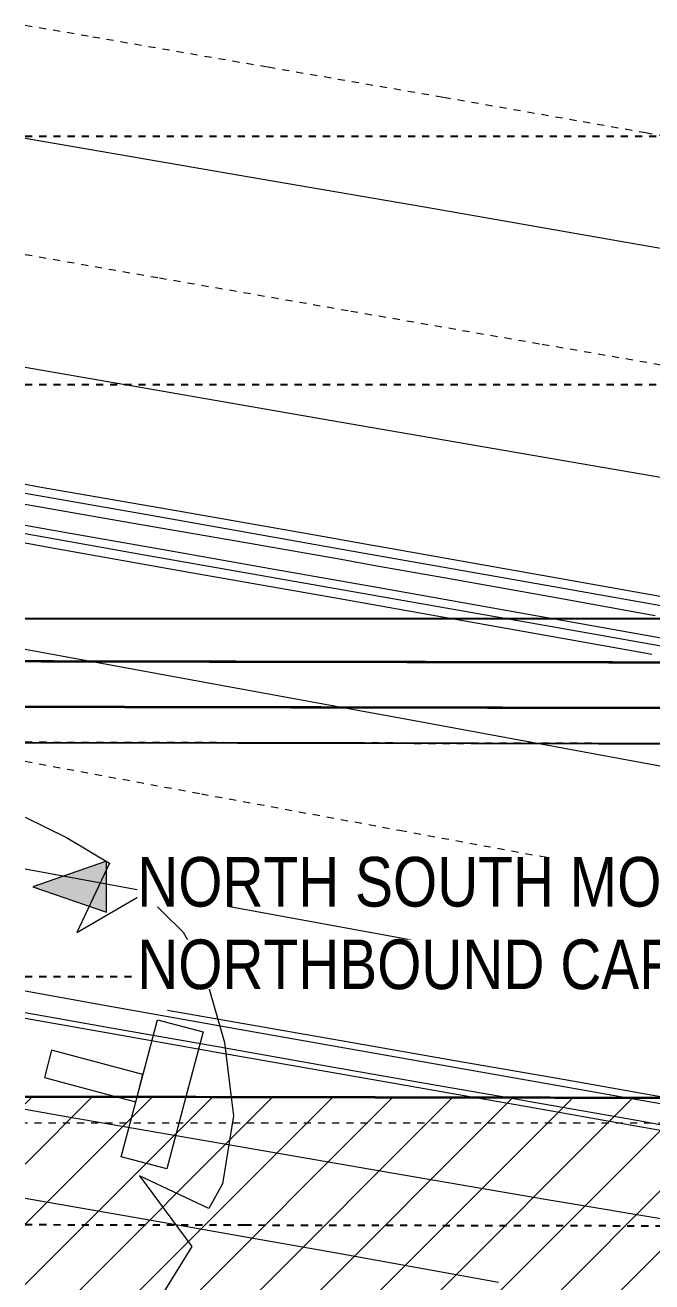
# Model space of a CAD drawing. Header units: metres. Extents: x -1147 to -802, y 5 to 567.
# Drawn here: x -1052.66 to -1043.82, y 518.45 to 536.17 of the extents above; entities that cross this region are included whole.
import ezdxf

# ---------------------------------------------------------------- set-up
doc = ezdxf.new("R2010")
doc.units = ezdxf.units.M
for name, pattern in [('ControlLine', [0.02, 0.0125, -0.0025, 0.0025, -0.0025]), ('IMPORT-LNMK-LaneLine3 _3_', [0.012, 0.003, -0.009]), ('IMPORT-LNMK-LaneLine3 _3__2_', [0.012, 0.003, -0.009]), ('IMPORT-LNMK-LineCont _3_', [0.004, 0.001, -0.003]), ('JacobsDash', [0.0045, 0.003, -0.0015])]:
    doc.linetypes.add(name, pattern=pattern)
for name, color, linetype, lineweight in [('A-ANNO-NOTE', 7, 'Continuous', 9), ('A-DETL', 7, 'Continuous', 13), ('A-DETL-GENF', 7, 'Continuous', 9), ('A-GENM', 7, 'Continuous', 35)]:
    doc.layers.add(name, color=color, linetype=linetype, lineweight=lineweight)
doc.styles.add('Arial Narrow', font='ARIALN.TTF', dxfattribs={"height": 0.7})

# ---------------------------------------------------------------- blocks, each defined once
blk = doc.blocks.new('T2DPAA-T2D-PWA-RW-M2D-000001_ControlLines_rvt-1-DRG-2873010 - GENERAL ARRANGEMENT PLAN')
at = {"layer": 'A-DETL', "color": 254, "linetype": 'ControlLine', "lineweight": 25, "true_color": 0xbedeff}
for p, q in [((-1153.093, 527.804), (-1139.965, 527.804)), ((-1153.093, 526.058), (-1148.404, 526.049)), ((-1148.404, 526.049), (-1139.31, 526.033))]:
    blk.add_line(p, q, dxfattribs=at)
blk = doc.blocks.new('T2DPAA-T2D-PWA-SU-M2D-000002_dwg-40815123-DRG-2873010 - GENERAL ARRANGEMENT PLAN')
at = {"color": 254, "linetype": 'IMPORT-LNMK-LaneLine3 _3_', "lineweight": 18, "true_color": 0xeaeaea}
for p, q in [((-181.287, 1097.528), (-181.2, 1096.566)), ((-181.2, 1096.566), (-180.977, 1094.065)), ((-191.319, 1094.862), (-191.123, 1092.343)), ((-180.977, 1094.065), (-180.753, 1091.563)), ((-191.123, 1092.343), (-190.901, 1089.503)), ((-180.753, 1091.563), (-180.503, 1088.686)), ((-190.901, 1089.503), (-190.68, 1086.664)), ((-180.503, 1088.686), (-180.254, 1085.809)), ((-190.68, 1086.664), (-190.454, 1083.816))]:
    blk.add_line(p, q, dxfattribs=at)
at = {"color": 254, "lineweight": 18, "true_color": 0xeaeaea}
for p, q in [((-182.826, 1097.119), (-182.764, 1096.428)), ((-182.764, 1096.428), (-182.541, 1093.927)), ((-185.807, 1094.643), (-185.951, 1096.289)), ((-187.52, 1094.091), (-187.668, 1095.832)), ((-187.529, 1095.637), (-187.548, 1095.864)), ((-188.321, 1095.32), (-188.348, 1095.652)), ((-188.216, 1095.687), (-188.073, 1094.01)), ((-188.057, 1095.155), (-188.105, 1095.717)), ((-187.814, 1095.794), (-187.812, 1095.771)), ((-187.812, 1095.771), (-187.682, 1094.276)), ((-187.358, 1093.684), (-187.529, 1095.637)), ((-188.148, 1093.285), (-188.321, 1095.32)), ((-189.575, 1092.464), (-189.793, 1095.268)), ((-187.929, 1093.66), (-188.057, 1095.155)), ((-192.08, 1094.66), (-192.208, 1094.022)), ((-185.566, 1091.915), (-185.807, 1094.643)), ((-192.783, 1094.473), (-192.608, 1092.227)), ((-187.682, 1094.276), (-187.551, 1092.782)), ((-187.269, 1091.15), (-187.52, 1094.091)), ((-194.819, 1093.932), (-194.717, 1092.718)), ((-194.744, 1093.952), (-194.64, 1092.726)), ((-194.448, 1094.031), (-194.356, 1092.925)), ((-192.208, 1094.022), (-192.401, 1093.346)), ((-188.073, 1094.01), (-187.82, 1091.063)), ((-182.541, 1093.927), (-182.317, 1091.425)), ((-187.188, 1091.732), (-187.358, 1093.684)), ((-193.463, 1093.539), (-192.691, 1092.767)), ((-192.401, 1093.346), (-193.463, 1093.539)), ((-187.802, 1092.165), (-187.929, 1093.66)), ((-195.56, 1093.455), (-195.56, 1092.4)), ((-195.16, 1093.455), (-195.56, 1093.455)), ((-195.16, 1092.122), (-195.16, 1093.455)), ((-187.973, 1091.249), (-188.148, 1093.285)), ((-194.356, 1092.925), (-194.176, 1090.759)), ((-194.717, 1092.718), (-194.589, 1091.223)), ((-194.64, 1092.726), (-194.511, 1091.231)), ((-192.691, 1092.767), (-193.077, 1092.091)), ((-187.551, 1092.782), (-187.422, 1091.288)), ((-189.353, 1089.624), (-189.575, 1092.464)), ((-195.486, 1092.122), (-194.36, 1092.122)), ((-195.486, 1092.122), (-195.16, 1092.122)), ((-194.36, 1092.122), (-194.36, 1091.455)), ((-193.077, 1092.091), (-193.463, 1091.704)), ((-192.608, 1092.227), (-192.386, 1089.387)), ((-187.672, 1090.671), (-187.802, 1092.165)), ((-193.978, 1089.46), (-194.2, 1092.021)), ((-185.324, 1089.187), (-185.566, 1091.915)), ((-187.116, 1090.88), (-187.188, 1091.732)), ((-193.463, 1091.704), (-194.429, 1091.125)), ((-194.36, 1091.455), (-195.31, 1091.455)), ((-182.317, 1091.425), (-182.067, 1088.549)), ((-194.589, 1091.223), (-194.462, 1089.728)), ((-194.511, 1091.231), (-194.383, 1089.737)), ((-187.8, 1089.214), (-187.973, 1091.249)), ((-187.422, 1091.288), (-187.379, 1090.778)), ((-194.429, 1091.125), (-195.147, 1090.837)), ((-187.82, 1091.063), (-187.569, 1088.115)), ((-187.019, 1088.208), (-187.269, 1091.15)), ((-186.981, 1089.268), (-187.116, 1090.876)), ((-194.176, 1090.759), (-193.989, 1088.576)), ((-187.547, 1089.176), (-187.672, 1090.671)), ((-187.379, 1090.778), (-187.296, 1089.793)), ((-187.296, 1089.793), (-187.172, 1088.298)), ((-194.462, 1089.728), (-194.332, 1088.234)), ((-194.383, 1089.737), (-194.254, 1088.243)), ((-189.132, 1086.786), (-189.353, 1089.624)), ((-193.842, 1087.919), (-193.978, 1089.46)), ((-192.386, 1089.387), (-192.165, 1086.548)), ((-186.945, 1088.838), (-186.981, 1089.268)), ((-187.602, 1086.835), (-187.8, 1089.214)), ((-187.426, 1087.681), (-187.547, 1089.176)), ((-185.083, 1086.46), (-185.324, 1089.187)), ((-186.775, 1086.805), (-186.945, 1088.836)), ((-193.989, 1088.576), (-193.803, 1086.393)), ((-182.067, 1088.549), (-181.818, 1085.672)), ((-194.332, 1088.234), (-194.268, 1087.504)), ((-194.254, 1088.243), (-194.151, 1087.062)), ((-187.172, 1088.298), (-187.051, 1086.803)), ((-186.768, 1085.266), (-187.019, 1088.208)), ((-187.569, 1088.115), (-187.324, 1085.25)), ((-193.705, 1086.377), (-193.842, 1087.919)), ((-187.3, 1086.187), (-187.426, 1087.681)), ((-188.907, 1083.939), (-189.132, 1086.786)), ((-187.591, 1086.707), (-187.602, 1086.835)), ((-192.165, 1086.548), (-191.94, 1083.7)), ((-193.803, 1086.393), (-193.72, 1085.427)), ((-193.582, 1084.904), (-193.705, 1086.377))]:
    blk.add_line(p, q, dxfattribs=at)
at = {"color": 254, "linetype": 'IMPORT-LNMK-LineCont _3_', "lineweight": 18, "true_color": 0xeaeaea}
for p, q in [((-184.411, 1096.698), (-184.244, 1094.78)), ((-184.244, 1094.78), (-184.003, 1092.053)), ((-184.003, 1092.053), (-183.761, 1089.326)), ((-183.761, 1089.326), (-183.52, 1086.599))]:
    blk.add_line(p, q, dxfattribs=at)
at = {"color": 254, "lineweight": 18, "true_color": 0xe1e1e1}
for p, q in [((-196.01, 1092.987), (-196.064, 1093.601)), ((-197.135, 1091.644), (-197.278, 1093.279)), ((-195.808, 1090.675), (-196.01, 1092.987)), ((-195.56, 1092.4), (-195.56, 1092.122)), ((-196.36, 1092.122), (-195.486, 1092.122)), ((-196.36, 1091.455), (-196.36, 1092.122)), ((-195.56, 1092.122), (-195.486, 1092.122)), ((-196.554, 1091.801), (-197.327, 1090.835)), ((-196.747, 1090.738), (-196.554, 1091.801)), ((-196.892, 1088.837), (-197.135, 1091.644)), ((-195.31, 1091.455), (-196.36, 1091.455)), ((-197.327, 1090.835), (-198.293, 1091.125)), ((-196.361, 1090.642), (-196.747, 1090.738)), ((-195.395, 1090.738), (-196.361, 1090.642)), ((-195.602, 1088.343), (-195.808, 1090.675)), ((-195.147, 1090.837), (-195.395, 1090.738)), ((-196.706, 1086.523), (-196.892, 1088.837)), ((-195.406, 1086.189), (-195.602, 1088.343)), ((-194.268, 1087.504), (-194.201, 1086.74)), ((-194.151, 1087.062), (-194.124, 1086.748)), ((-194.201, 1086.74), (-194.074, 1085.245)), ((-194.124, 1086.748), (-193.998, 1085.253)), ((-195.226, 1084.282), (-195.406, 1086.189)), ((-193.72, 1085.427), (-193.615, 1084.209)), ((-194.074, 1085.245), (-193.949, 1083.751)), ((-193.998, 1085.253), (-193.874, 1083.759))]:
    blk.add_line(p, q, dxfattribs=at)
blk = doc.blocks.new('T2DPAA-T2D-PWA-SU-M2D-000100_Survey_rvt-1-DRG-2873010 - GENERAL ARRANGEMENT PLAN')
at = {"color": 254, "lineweight": 18, "true_color": 0xe1e1e1, "rotation": 75.11694444444437}
blk.add_blockref('T2DPAA-T2D-PWA-SU-M2D-000002_dwg-40815123-DRG-2873010 - GENERAL ARRANGEMENT PLAN', (-45.821, 429.478), dxfattribs=at)
blk = doc.blocks.new('T2DPAA-T2D-C3S-RW-M2D-100010_dwg-40802999-DRG-2873010 - GENERAL ARRANGEMENT PLAN')
at = {"color": 254, "linetype": 'IMPORT-LNMK-LaneLine3 _3__2_', "lineweight": 25, "true_color": 0xd5d5d5}
for p, q in [((36.606, -579.275), (37.274, -581.789)), ((33.224, -580.174), (33.892, -582.688)), ((37.274, -581.789), (38.559, -586.622)), ((25.158, -582.318), (25.948, -585.312)), ((33.892, -582.688), (35.176, -587.521)), ((25.948, -585.312), (27.224, -590.147)), ((38.559, -586.622), (39.843, -591.454)), ((35.176, -587.521), (36.46, -592.353)), ((27.224, -590.147), (28.499, -594.981))]:
    blk.add_line(p, q, dxfattribs=at)
at = {"color": 254, "lineweight": 25, "true_color": 0xd5d5d5}
for p, q in [((30.034, -581.022), (30.703, -583.536)), ((29.451, -581.177), (29.719, -582.195)), ((28.83, -581.342), (29.411, -583.543)), ((28.347, -581.47), (29.139, -584.47)), ((29.411, -583.544), (29.622, -584.343)), ((30.703, -583.536), (31.987, -588.368)), ((29.139, -584.47), (29.543, -586.004)), ((29.709, -584.672), (29.787, -584.969)), ((30.408, -584.804), (30.442, -584.933)), ((30.505, -585.171), (30.545, -585.324)), ((30.647, -585.711), (30.886, -586.618)), ((29.544, -586.005), (30.414, -589.305)), ((30.913, -586.719), (31.322, -588.268)), ((31.987, -588.368), (33.271, -593.201)), ((30.414, -589.305), (31.69, -594.139)), ((31.628, -589.43), (32.139, -591.366))]:
    blk.add_line(p, q, dxfattribs=at)
at = {"color": 254, "lineweight": 25, "true_color": 0xe1e1e1}
for p, q in [((29.719, -582.195), (29.994, -583.235)), ((29.622, -584.343), (29.709, -584.672)), ((30.402, -584.784), (30.408, -584.804)), ((30.442, -584.933), (30.505, -585.171)), ((29.787, -584.969), (29.852, -585.214)), ((30.545, -585.324), (30.647, -585.711)), ((30.886, -586.618), (30.913, -586.719)), ((30.984, -589.503), (31.199, -590.318))]:
    blk.add_line(p, q, dxfattribs=at)
at = {"color": 9, "linetype": 'IMPORT-LNMK-LaneLine3 _3__2_', "lineweight": 25, "true_color": 0xc3c3c3}
for p, q in [((21.775, -583.217), (22.564, -586.205)), ((22.564, -586.205), (23.839, -591.04)), ((23.839, -591.04), (25.115, -595.874))]:
    blk.add_line(p, q, dxfattribs=at)
at = {"color": 254, "lineweight": 25, "true_color": 0xd5d5d5, "flags": 128}
for points in [[(29.994, -583.235), (30.114, -583.692), (30.402, -584.784)], [(29.852, -585.214), (30.898, -589.177), (30.984, -589.503)]]:
    blk.add_lwpolyline(points, dxfattribs=at)
at = {"color": 254, "lineweight": 25, "true_color": 0xe1e1e1, "flags": 128}
blk.add_lwpolyline([(31.322, -588.268), (31.39, -588.527), (31.628, -589.43)], dxfattribs=at)
blk = doc.blocks.new('T2DPAA-T2D-PWC-RW-M2D-100010_RoadDesign_rvt-1-DRG-2873010 - GENERAL ARRANGEMENT PLAN')
at = {"color": 254, "lineweight": 18, "true_color": 0xe3e3e3, "rotation": 75.11694444444437}
blk.add_blockref('T2DPAA-T2D-C3S-RW-M2D-100010_dwg-40802999-DRG-2873010 - GENERAL ARRANGEMENT PLAN', (-1722.337, 648.01), dxfattribs=at)
blk = doc.blocks.new('Top of Pavement - RL A - Top of Pavement - RL A-68818558-DRG-2873010 - GENERAL ARRANGEMENT PLAN')
at = {"layer": 'A-GENM', "color": 9, "lineweight": 25, "true_color": 0xbebebe}
for points in [[(113.407, 49.583), (113.386, 49.662), (113.365, 49.74), (113.345, 49.819)], [(112.858, 49.147), (112.814, 49.316), (112.769, 49.485), (112.724, 49.654)], [(113.51, 49.192), (113.476, 49.323), (113.441, 49.453), (113.407, 49.583)], [(113.007, 48.582), (112.957, 48.77), (112.908, 48.958), (112.858, 49.147)], [(113.613, 48.801), (113.579, 48.931), (113.545, 49.062), (113.51, 49.192)], [(113.156, 48.017), (113.106, 48.206), (113.057, 48.394), (113.007, 48.582)], [(113.305, 47.453), (113.255, 47.641), (113.206, 47.829), (113.156, 48.017)], [(113.923, 47.628), (113.911, 47.672), (113.899, 47.716), (113.888, 47.761)], [(114.026, 47.237), (113.992, 47.367), (113.957, 47.497), (113.923, 47.628)], [(113.454, 46.888), (113.404, 47.076), (113.355, 47.264), (113.305, 47.452)], [(114.129, 46.845), (114.095, 46.976), (114.061, 47.106), (114.026, 47.237)], [(113.599, 46.339), (113.551, 46.522), (113.502, 46.705), (113.454, 46.888)], [(114.233, 46.454), (114.198, 46.585), (114.164, 46.715), (114.129, 46.845)], [(114.296, 46.212), (114.275, 46.293), (114.254, 46.374), (114.233, 46.454)], [(113.681, 46.027), (113.655, 46.126), (113.629, 46.225), (113.603, 46.324)], [(114.336, 46.063), (114.324, 46.106), (114.313, 46.149), (114.302, 46.192)], [(113.752, 45.759), (113.75, 45.767), (113.748, 45.775), (113.746, 45.782)], [(113.901, 45.195), (113.851, 45.383), (113.802, 45.571), (113.752, 45.759)], [(114.439, 45.672), (114.425, 45.723), (114.412, 45.774), (114.399, 45.825)], [(114.05, 44.63), (114, 44.818), (113.951, 45.006), (113.901, 45.195)], [(114.542, 45.281), (114.542, 45.282), (114.541, 45.284), (114.541, 45.285)], [(114.645, 44.89), (114.611, 45.02), (114.577, 45.15), (114.542, 45.281)], [(114.749, 44.498), (114.714, 44.629), (114.68, 44.759), (114.645, 44.89)], [(114.199, 44.066), (114.149, 44.254), (114.1, 44.442), (114.05, 44.63)], [(114.78, 44.378), (114.77, 44.418), (114.759, 44.458), (114.749, 44.498)], [(114.852, 44.107), (114.837, 44.164), (114.822, 44.22), (114.807, 44.276)], [(114.348, 43.501), (114.298, 43.689), (114.249, 43.877), (114.199, 44.066)], [(114.955, 43.716), (114.921, 43.847), (114.886, 43.977), (114.852, 44.107)], [(115.058, 43.325), (115.024, 43.455), (114.989, 43.586), (114.955, 43.716)], [(114.497, 42.936), (114.447, 43.125), (114.397, 43.313), (114.348, 43.501)], [(115.161, 42.934), (115.127, 43.064), (115.093, 43.195), (115.058, 43.325)], [(114.646, 42.372), (114.621, 42.466), (114.571, 42.654), (114.522, 42.842), (114.497, 42.936)], [(115.216, 42.728), (115.198, 42.796), (115.18, 42.865), (115.161, 42.934)], [(114.795, 41.807), (114.745, 41.995), (114.695, 42.184), (114.646, 42.372)], [(114.878, 41.493), (114.85, 41.598), (114.822, 41.702), (114.795, 41.807)], [(115.574, 41.369), (115.557, 41.435), (115.54, 41.5), (115.522, 41.566)], [(115.677, 40.978), (115.643, 41.108), (115.609, 41.239), (115.574, 41.369)]]:
    blk.add_open_spline(points, degree=3, dxfattribs=at)
at = {"layer": 'A-GENM', "color": 253, "lineweight": 25, "true_color": 0xa3a3a3}
for points, knots in [([(113.345, 49.819), (113.365, 49.74), (113.421, 49.531), (113.51, 49.192), (113.613, 48.801), (113.717, 48.41), (113.82, 48.019), (113.923, 47.628), (114.026, 47.237), (114.129, 46.845), (114.233, 46.454), (114.336, 46.063), (114.439, 45.672), (114.542, 45.281), (114.645, 44.89), (114.749, 44.498), (114.852, 44.107), (114.955, 43.716), (115.058, 43.325), (115.161, 42.934), (115.265, 42.543), (115.402, 42.021), (115.54, 41.5), (115.677, 40.978), (115.781, 40.587), (115.884, 40.196), (115.987, 39.805), (116.09, 39.413), (116.194, 39.022), (116.297, 38.631), (116.4, 38.24), (116.503, 37.849), (116.606, 37.458), (116.71, 37.066), (116.813, 36.675), (116.916, 36.284), (117.019, 35.893), (117.122, 35.502), (117.226, 35.111), (117.329, 34.719), (117.432, 34.328), (117.535, 33.937), (117.639, 33.546), (117.742, 33.155), (117.845, 32.764), (117.948, 32.372), (118.051, 31.981), (118.155, 31.59), (118.258, 31.199), (118.361, 30.808), (118.464, 30.417), (118.567, 30.025), (118.671, 29.634), (118.774, 29.243), (118.877, 28.852), (118.98, 28.461), (119.084, 28.07), (119.187, 27.678), (119.29, 27.287), (119.393, 26.896), (119.496, 26.505), (119.6, 26.114), (119.703, 25.722), (119.806, 25.331), (119.909, 24.94), (120.012, 24.549), (120.116, 24.158), (120.219, 23.767), (120.322, 23.375), (120.425, 22.984), (120.529, 22.593), (120.632, 22.202), (120.735, 21.811), (120.838, 21.42), (120.941, 21.028), (121.045, 20.637), (121.148, 20.246), (121.251, 19.855), (121.354, 19.464), (121.458, 19.072), (121.561, 18.681), (121.664, 18.29), (121.767, 17.899), (121.87, 17.508), (121.974, 17.117), (122.077, 16.725), (122.18, 16.334), (122.283, 15.943), (122.386, 15.552), (122.49, 15.161), (122.593, 14.77), (122.696, 14.378), (122.799, 13.987), (122.903, 13.596), (123.006, 13.205), (123.109, 12.814), (123.212, 12.422), (123.315, 12.031), (123.419, 11.64), (123.522, 11.249), (123.625, 10.858), (123.728, 10.467), (123.831, 10.075), (123.935, 9.684), (124.038, 9.293), (124.141, 8.902), (124.244, 8.511), (124.348, 8.12), (124.485, 7.598), (124.623, 7.077), (124.76, 6.555), (124.864, 6.164), (124.967, 5.773), (125.07, 5.382), (125.173, 4.99), (125.276, 4.599), (125.38, 4.208), (125.483, 3.817), (125.586, 3.426), (125.689, 3.034), (125.793, 2.643), (125.896, 2.252), (125.999, 1.861), (126.102, 1.469), (126.206, 1.078), (126.343, 0.556), (126.481, 0.035), (126.618, -0.487), (126.722, -0.878), (126.825, -1.269), (126.928, -1.661), (127.031, -2.052), (127.135, -2.443), (127.238, -2.834), (127.341, -3.226), (127.444, -3.617), (127.548, -4.008), (127.651, -4.399), (127.754, -4.791), (127.857, -5.182), (127.96, -5.573), (128.064, -5.964), (128.167, -6.356), (128.27, -6.747), (128.373, -7.138), (128.477, -7.529), (128.571, -7.888), (128.631, -8.116), (128.657, -8.214)], [0.302788, 0.302788, 0.302788, 0.302788, 0.3044693, 0.3072626, 0.3100559, 0.3128492, 0.3156425, 0.3184358, 0.3212291, 0.3240223, 0.3268156, 0.3296089, 0.3324022, 0.3351955, 0.3379888, 0.3407821, 0.3435754, 0.3463687, 0.349162, 0.3519553, 0.3547486, 0.3575419, 0.3631285, 0.3659218, 0.3687151, 0.3715084, 0.3743017, 0.377095, 0.3798883, 0.3826816, 0.3854749, 0.3882682, 0.3910615, 0.3938547, 0.396648, 0.3994413, 0.4022346, 0.4050279, 0.4078212, 0.4106145, 0.4134078, 0.4162011, 0.4189944, 0.4217877, 0.424581, 0.4273743, 0.4301676, 0.4329609, 0.4357542, 0.4385475, 0.4413408, 0.4441341, 0.4469274, 0.4497207, 0.452514, 0.4553073, 0.4581006, 0.4608939, 0.4636872, 0.4664804, 0.4692737, 0.472067, 0.4748603, 0.4776536, 0.4804469, 0.4832402, 0.4860335, 0.4888268, 0.4916201, 0.4944134, 0.4972067, 0.5, 0.5027933, 0.5055866, 0.5083799, 0.5111732, 0.5139665, 0.5167598, 0.5195531, 0.5223464, 0.5251397, 0.527933, 0.5307263, 0.5335196, 0.5363128, 0.5391061, 0.5418994, 0.5446927, 0.547486, 0.5502793, 0.5530726, 0.5558659, 0.5586592, 0.5614525, 0.5642458, 0.5670391, 0.5698324, 0.5726257, 0.575419, 0.5782123, 0.5810056, 0.5837989, 0.5865922, 0.5893855, 0.5921788, 0.5949721, 0.5977654, 0.6005587, 0.603352, 0.6089385, 0.6117318, 0.6145251, 0.6173184, 0.6201117, 0.622905, 0.6256983, 0.6284916, 0.6312849, 0.6340782, 0.6368715, 0.6396648, 0.6424581, 0.6452514, 0.6480447, 0.650838, 0.6536313, 0.6592179, 0.6620112, 0.6648045, 0.6675978, 0.6703911, 0.6731844, 0.6759777, 0.6787709, 0.6815642, 0.6843575, 0.6871508, 0.6899441, 0.6927374, 0.6955307, 0.698324, 0.7011173, 0.7039106, 0.7067039, 0.7094972, 0.7122905, 0.7150838, 0.7171769, 0.7171769, 0.7171769, 0.7171769]), ([(112.724, 49.654), (112.769, 49.485), (112.863, 49.127), (113.007, 48.582), (113.156, 48.017), (113.305, 47.453), (113.454, 46.888), (113.603, 46.324), (113.752, 45.759), (113.901, 45.195), (114.05, 44.63), (114.199, 44.066), (114.348, 43.501), (114.472, 43.03), (114.571, 42.654), (114.671, 42.278), (114.795, 41.807), (114.944, 41.243), (115.093, 40.678), (115.242, 40.113), (115.391, 39.549), (115.54, 38.984), (115.689, 38.42), (115.838, 37.855), (115.987, 37.29), (116.135, 36.726), (116.284, 36.161), (116.433, 35.597), (116.582, 35.032), (116.731, 34.467), (116.88, 33.903), (117.029, 33.338), (117.178, 32.774), (117.327, 32.209), (117.476, 31.644), (117.625, 31.08), (117.774, 30.515), (117.923, 29.951), (118.072, 29.386), (118.221, 28.821), (118.37, 28.257), (118.519, 27.692), (118.668, 27.127), (118.817, 26.563), (118.966, 25.998), (119.115, 25.434), (119.264, 24.869), (119.413, 24.304), (119.562, 23.74), (119.711, 23.175), (119.835, 22.705), (119.934, 22.328), (120.009, 22.046), (120.083, 21.764), (120.183, 21.387), (120.307, 20.917), (120.456, 20.352), (120.605, 19.787), (120.754, 19.223), (120.903, 18.658), (121.052, 18.094), (121.201, 17.529), (121.35, 16.964), (121.499, 16.4), (121.648, 15.835), (121.797, 15.271), (121.946, 14.706), (122.095, 14.141), (122.244, 13.577), (122.393, 13.012), (122.542, 12.447), (122.691, 11.883), (122.84, 11.318), (122.989, 10.754), (123.138, 10.189), (123.286, 9.624), (123.435, 9.06), (123.56, 8.589), (123.659, 8.213), (123.758, 7.836), (123.882, 7.366), (124.031, 6.801), (124.18, 6.237), (124.329, 5.672), (124.478, 5.108), (124.627, 4.543), (124.776, 3.978), (124.9, 3.508), (125, 3.131), (125.099, 2.755), (125.223, 2.284), (125.372, 1.72), (125.521, 1.155), (125.67, 0.59), (125.819, 0.025), (125.968, -0.539), (126.117, -1.104), (126.266, -1.669), (126.415, -2.234), (126.564, -2.798), (126.713, -3.363), (126.862, -3.928), (127.011, -4.492), (127.16, -5.057), (127.309, -5.622), (127.458, -6.187), (127.607, -6.751), (127.756, -7.316), (127.9, -7.858), (127.993, -8.213), (128.037, -8.379)], [0.3028288, 0.3028288, 0.3028288, 0.3028288, 0.3064516, 0.3104839, 0.3145161, 0.3185484, 0.3225806, 0.3266129, 0.3306452, 0.3346774, 0.3387097, 0.3427419, 0.3467742, 0.3508065, 0.3528226, 0.3548387, 0.358871, 0.3629032, 0.3669355, 0.3709677, 0.375, 0.3790323, 0.3830645, 0.3870968, 0.391129, 0.3951613, 0.3991935, 0.4032258, 0.4072581, 0.4112903, 0.4153226, 0.4193548, 0.4233871, 0.4274194, 0.4314516, 0.4354839, 0.4395161, 0.4435484, 0.4475806, 0.4516129, 0.4556452, 0.4596774, 0.4637097, 0.4677419, 0.4717742, 0.4758065, 0.4798387, 0.483871, 0.4879032, 0.4919355, 0.4959677, 0.4979839, 0.5, 0.5020161, 0.5040323, 0.5080645, 0.5120968, 0.516129, 0.5201613, 0.5241935, 0.5282258, 0.5322581, 0.5362903, 0.5403226, 0.5443548, 0.5483871, 0.5524194, 0.5564516, 0.5604839, 0.5645161, 0.5685484, 0.5725806, 0.5766129, 0.5806452, 0.5846774, 0.5887097, 0.5927419, 0.5967742, 0.5987903, 0.6008065, 0.6048387, 0.608871, 0.6129032, 0.6169355, 0.6209677, 0.625, 0.6290323, 0.6330645, 0.6350806, 0.6370968, 0.641129, 0.6451613, 0.6491935, 0.6532258, 0.6572581, 0.6612903, 0.6653226, 0.6693548, 0.6733871, 0.6774194, 0.6814516, 0.6854839, 0.6895161, 0.6935484, 0.6975806, 0.7016129, 0.7056452, 0.7096774, 0.7137097, 0.7172654, 0.7172654, 0.7172654, 0.7172654])]:
    blk.add_open_spline(points, degree=3, knots=knots, dxfattribs=at)
at = {"layer": 'A-GENM', "color": 254, "lineweight": 25, "true_color": 0xd1d1d1}
for points in [[(113.717, 48.41), (113.682, 48.54), (113.648, 48.671), (113.613, 48.801)], [(113.82, 48.019), (113.785, 48.149), (113.751, 48.28), (113.717, 48.41)], [(113.888, 47.761), (113.865, 47.847), (113.842, 47.933), (113.82, 48.019)], [(113.603, 46.324), (113.602, 46.329), (113.6, 46.334), (113.599, 46.339)], [(114.302, 46.192), (114.3, 46.199), (114.298, 46.205), (114.296, 46.212)], [(113.746, 45.782), (113.724, 45.864), (113.703, 45.945), (113.681, 46.027)], [(114.399, 45.825), (114.378, 45.904), (114.357, 45.984), (114.336, 46.063)], [(114.541, 45.285), (114.507, 45.414), (114.473, 45.543), (114.439, 45.672)], [(114.807, 44.276), (114.798, 44.31), (114.789, 44.344), (114.78, 44.378)], [(115.265, 42.543), (115.248, 42.604), (115.232, 42.666), (115.216, 42.728)], [(115.368, 42.152), (115.333, 42.282), (115.299, 42.412), (115.265, 42.543)], [(115.471, 41.76), (115.437, 41.891), (115.402, 42.021), (115.368, 42.152)], [(115.522, 41.566), (115.505, 41.631), (115.488, 41.696), (115.471, 41.76)], [(114.944, 41.243), (114.922, 41.326), (114.9, 41.41), (114.878, 41.493)], [(115.093, 40.678), (115.043, 40.866), (114.993, 41.054), (114.944, 41.243)]]:
    blk.add_open_spline(points, degree=3, dxfattribs=at)
blk = doc.blocks.new('T2DPAA-T2D-C3S-RS-M3D-100334_rvt-1-DRG-2873010 - GENERAL ARRANGEMENT PLAN')
at = {"layer": 'A-GENM', "color": 9, "lineweight": 25, "true_color": 0xbebebe}
for points in [[(-1152.967, 527.199), (-1153.009, 527.2), (-1153.051, 527.2), (-1153.093, 527.2)], [(-1150.564, 527.195), (-1150.698, 527.195), (-1150.831, 527.196), (-1150.965, 527.196)], [(-1149.363, 527.193), (-1149.496, 527.193), (-1149.763, 527.194), (-1150.164, 527.194), (-1150.431, 527.195), (-1150.564, 527.195)], [(-1149.209, 527.193), (-1149.253, 527.193), (-1149.297, 527.193), (-1149.342, 527.193)], [(-1148.804, 527.192), (-1148.857, 527.192), (-1148.91, 527.192), (-1148.962, 527.192)], [(-1145.759, 527.187), (-1145.893, 527.187), (-1146.16, 527.187), (-1146.56, 527.188), (-1146.96, 527.189), (-1147.227, 527.189), (-1147.361, 527.189)], [(-1142.556, 527.181), (-1142.689, 527.181), (-1142.956, 527.182), (-1143.357, 527.182), (-1143.757, 527.183), (-1144.157, 527.184), (-1144.424, 527.184), (-1144.558, 527.185)], [(-1151.391, 526.555), (-1151.583, 526.555), (-1151.775, 526.555), (-1151.967, 526.556)], [(-1150.817, 526.554), (-1151.008, 526.554), (-1151.2, 526.554), (-1151.391, 526.555)], [(-1149.664, 526.552), (-1149.856, 526.552), (-1150.24, 526.553), (-1150.624, 526.553), (-1150.816, 526.554)], [(-1149.342, 526.551), (-1149.444, 526.551), (-1149.547, 526.551), (-1149.649, 526.552)], [(-1147.362, 526.547), (-1147.554, 526.548), (-1147.938, 526.549), (-1148.513, 526.55), (-1148.897, 526.55), (-1149.089, 526.551)], [(-1146.786, 526.546), (-1146.978, 526.547), (-1147.17, 526.547), (-1147.362, 526.547)]]:
    blk.add_open_spline(points, degree=3, dxfattribs=at)
at = {"layer": 'A-GENM', "color": 253, "lineweight": 25, "true_color": 0xa3a3a3}
for points, knots in [([(-1153.093, 527.2), (-1153.051, 527.2), (-1152.875, 527.199), (-1152.566, 527.199), (-1152.166, 527.198), (-1151.765, 527.197), (-1151.365, 527.197), (-1150.965, 527.196), (-1150.564, 527.195), (-1150.164, 527.194), (-1149.763, 527.194), (-1149.363, 527.193), (-1148.962, 527.192), (-1148.562, 527.192), (-1148.162, 527.191), (-1147.761, 527.19), (-1147.361, 527.189), (-1146.96, 527.189), (-1146.56, 527.188), (-1146.026, 527.187), (-1145.359, 527.186), (-1144.691, 527.185), (-1144.157, 527.184), (-1143.757, 527.183), (-1143.357, 527.182), (-1142.956, 527.182), (-1142.556, 527.181), (-1142.155, 527.18), (-1141.755, 527.18), (-1141.354, 527.179), (-1140.954, 527.178), (-1140.554, 527.177), (-1140.153, 527.177), (-1139.753, 527.176), (-1139.352, 527.175), (-1138.952, 527.175), (-1138.551, 527.174), (-1138.151, 527.173), (-1137.75, 527.172), (-1137.35, 527.172), (-1136.95, 527.171), (-1136.549, 527.17), (-1136.149, 527.17), (-1135.748, 527.169), (-1135.348, 527.168), (-1134.947, 527.167), (-1134.547, 527.167), (-1134.146, 527.166), (-1133.746, 527.165), (-1133.346, 527.165), (-1132.945, 527.164), (-1132.545, 527.163), (-1132.144, 527.162), (-1131.744, 527.162), (-1131.343, 527.161), (-1130.943, 527.16), (-1130.542, 527.16), (-1130.142, 527.159), (-1129.742, 527.158), (-1129.341, 527.157), (-1128.941, 527.157), (-1128.54, 527.156), (-1128.14, 527.155), (-1127.739, 527.155), (-1127.339, 527.154), (-1126.938, 527.153), (-1126.538, 527.152), (-1126.137, 527.152), (-1125.737, 527.151), (-1125.337, 527.15), (-1125.07, 527.15), (-1124.936, 527.15)], [0.0943961, 0.0943961, 0.0943961, 0.0943961, 0.0978261, 0.1086957, 0.1195652, 0.1304348, 0.1413043, 0.1521739, 0.1630435, 0.173913, 0.1847826, 0.1956522, 0.2065217, 0.2173913, 0.2282609, 0.2391304, 0.25, 0.2608696, 0.2717391, 0.2826087, 0.3043478, 0.326087, 0.3369565, 0.3478261, 0.3586957, 0.3695652, 0.3804348, 0.3913043, 0.4021739, 0.4130435, 0.423913, 0.4347826, 0.4456522, 0.4565217, 0.4673913, 0.4782609, 0.4891304, 0.5, 0.5108696, 0.5217391, 0.5326087, 0.5434783, 0.5543478, 0.5652174, 0.576087, 0.5869565, 0.5978261, 0.6086957, 0.6195652, 0.6304348, 0.6413043, 0.6521739, 0.6630435, 0.673913, 0.6847826, 0.6956522, 0.7065217, 0.7173913, 0.7282609, 0.7391304, 0.75, 0.7608696, 0.7717391, 0.7826087, 0.7934783, 0.8043478, 0.8152174, 0.826087, 0.8369565, 0.8478261, 0.8586957, 0.8586957, 0.8586957, 0.8586957]), ([(-1153.093, 526.558), (-1152.909, 526.557), (-1152.534, 526.557), (-1151.967, 526.556), (-1151.392, 526.555), (-1151.008, 526.554), (-1150.817, 526.554)], [0.09442722, 0.09442722, 0.09442722, 0.09442722, 0.109375, 0.125, 0.140625, 0.15621814, 0.15621814, 0.15621814, 0.15621814]), ([(-1150.816, 526.554), (-1150.624, 526.553), (-1150.24, 526.553), (-1149.664, 526.552), (-1149.089, 526.551), (-1148.513, 526.55), (-1147.938, 526.549), (-1147.362, 526.547), (-1146.786, 526.546), (-1146.307, 526.546), (-1145.923, 526.545), (-1145.539, 526.544), (-1145.06, 526.543), (-1144.484, 526.542), (-1143.908, 526.541), (-1143.333, 526.54), (-1142.757, 526.539), (-1142.181, 526.538), (-1141.606, 526.537), (-1141.03, 526.536), (-1140.455, 526.535), (-1139.879, 526.534), (-1139.303, 526.533), (-1138.728, 526.532), (-1138.152, 526.531), (-1137.576, 526.53), (-1137.001, 526.529), (-1136.425, 526.528), (-1135.849, 526.527), (-1135.274, 526.526), (-1134.698, 526.525), (-1134.123, 526.524), (-1133.547, 526.523), (-1132.971, 526.522), (-1132.396, 526.521), (-1131.82, 526.52), (-1131.244, 526.519), (-1130.669, 526.518), (-1130.093, 526.517), (-1129.517, 526.516), (-1128.942, 526.515), (-1128.366, 526.514), (-1127.79, 526.513), (-1127.215, 526.512), (-1126.639, 526.511), (-1126.159, 526.51), (-1125.776, 526.509), (-1125.392, 526.508), (-1124.912, 526.508), (-1124.432, 526.507), (-1124.049, 526.506), (-1123.665, 526.505), (-1123.185, 526.505), (-1122.61, 526.503), (-1122.034, 526.502), (-1121.458, 526.501), (-1120.883, 526.5), (-1120.307, 526.499), (-1119.923, 526.499), (-1119.731, 526.498)], [0.15625, 0.15625, 0.15625, 0.15625, 0.171875, 0.1875, 0.203125, 0.21875, 0.234375, 0.25, 0.265625, 0.28125, 0.2890625, 0.296875, 0.3125, 0.328125, 0.34375, 0.359375, 0.375, 0.390625, 0.40625, 0.421875, 0.4375, 0.453125, 0.46875, 0.484375, 0.5, 0.515625, 0.53125, 0.546875, 0.5625, 0.578125, 0.59375, 0.609375, 0.625, 0.640625, 0.65625, 0.671875, 0.6875, 0.703125, 0.71875, 0.734375, 0.75, 0.765625, 0.78125, 0.796875, 0.8125, 0.828125, 0.8359375, 0.84375, 0.859375, 0.875, 0.8828125, 0.890625, 0.90625, 0.921875, 0.9375, 0.953125, 0.96875, 0.984375, 1, 1, 1, 1]), ([(-1153.093, 521.061), (-1153.09, 521.061), (-1152.732, 521.06), (-1152.373, 521.059), (-1152.018, 521.059)], [-0.91201963, -0.91201963, -0.91201963, -0.91201963, -0.91176471, -0.88235294, -0.88235294, -0.88235294, -0.88235294])]:
    blk.add_open_spline(points, degree=3, knots=knots, dxfattribs=at)
at = {"layer": 'A-GENM', "color": 9, "lineweight": 25, "true_color": 0xbebebe}
for points, knots in [([(-1152.04, 527.198), (-1152.082, 527.198), (-1152.257, 527.198), (-1152.566, 527.199), (-1152.833, 527.199), (-1152.967, 527.199)], [-0.12296827, -0.12296827, -0.12296827, -0.12296827, -0.11956522, -0.10869565, -0.09782609, -0.09782609, -0.09782609, -0.09782609]), ([(-1147.466, 527.19), (-1147.565, 527.19), (-1147.796, 527.19), (-1148.109, 527.191), (-1148.323, 527.191), (-1148.404, 527.191)], [-0.24713902, -0.24713902, -0.24713902, -0.24713902, -0.23913043, -0.22826087, -0.22168234, -0.22168234, -0.22168234, -0.22168234]), ([(-1151.967, 526.556), (-1152.159, 526.556), (-1152.534, 526.557), (-1152.909, 526.557), (-1153.093, 526.558)], [-0.125, -0.125, -0.125, -0.125, -0.109375, -0.09442722, -0.09442722, -0.09442722, -0.09442722]), ([(-1144.653, 526.543), (-1144.788, 526.543), (-1145.116, 526.544), (-1145.539, 526.544), (-1145.923, 526.545), (-1146.307, 526.546), (-1146.594, 526.546), (-1146.786, 526.546)], [-0.32353959, -0.32353959, -0.32353959, -0.32353959, -0.3125, -0.296875, -0.2890625, -0.28125, -0.265625, -0.265625, -0.265625, -0.265625]), ([(-1120.041, 521.002), (-1120.396, 521.003), (-1120.929, 521.003), (-1121.64, 521.005), (-1122.173, 521.006), (-1122.706, 521.007), (-1123.417, 521.008), (-1124.305, 521.009), (-1125.371, 521.011), (-1126.437, 521.013), (-1127.503, 521.015), (-1128.569, 521.017), (-1129.634, 521.019), (-1130.7, 521.021), (-1131.766, 521.023), (-1132.832, 521.025), (-1133.898, 521.027), (-1134.964, 521.028), (-1136.03, 521.03), (-1137.096, 521.032), (-1138.162, 521.034), (-1139.228, 521.036), (-1140.294, 521.038), (-1141.359, 521.04), (-1142.425, 521.042), (-1143.491, 521.044), (-1144.557, 521.045), (-1145.623, 521.047), (-1146.689, 521.049), (-1148.11, 521.052), (-1149.531, 521.054), (-1150.952, 521.057), (-1152.018, 521.059), (-1152.732, 521.06), (-1153.09, 521.061), (-1153.093, 521.061)], [-1, -1, -1, -1, -0.9705882, -0.9558824, -0.9411765, -0.9264706, -0.9117647, -0.8823529, -0.8529412, -0.8235294, -0.7941176, -0.7647059, -0.7352941, -0.7058824, -0.6764706, -0.6470588, -0.6176471, -0.5882353, -0.5588235, -0.5294118, -0.5, -0.4705882, -0.4411765, -0.4117647, -0.3823529, -0.3529412, -0.3235294, -0.2941176, -0.2647059, -0.2352941, -0.1764706, -0.1470588, -0.1176471, -0.0882353, -0.0879804, -0.0879804, -0.0879804, -0.0879804])]:
    blk.add_open_spline(points, degree=3, knots=knots, dxfattribs=at)
at = {"layer": 'A-GENM', "color": 254, "lineweight": 25, "true_color": 0xd1d1d1}
for points, knots in [([(-1150.965, 527.196), (-1151.098, 527.196), (-1151.365, 527.197), (-1151.724, 527.197), (-1151.949, 527.198), (-1152.04, 527.198)], [-0.15217391, -0.15217391, -0.15217391, -0.15217391, -0.14130435, -0.13043478, -0.12296827, -0.12296827, -0.12296827, -0.12296827]), ([(-1148.404, 527.191), (-1148.457, 527.191), (-1148.59, 527.192), (-1148.724, 527.192), (-1148.804, 527.192)], [-0.22168234, -0.22168234, -0.22168234, -0.22168234, -0.2173913, -0.21081824, -0.21081824, -0.21081824, -0.21081824])]:
    blk.add_open_spline(points, degree=3, knots=knots, dxfattribs=at)
for points in [[(-1149.342, 527.193), (-1149.349, 527.193), (-1149.356, 527.193), (-1149.363, 527.193)], [(-1148.962, 527.192), (-1149.045, 527.192), (-1149.127, 527.193), (-1149.209, 527.193)], [(-1147.361, 527.189), (-1147.396, 527.19), (-1147.431, 527.19), (-1147.466, 527.19)], [(-1144.558, 527.185), (-1144.691, 527.185), (-1144.958, 527.185), (-1145.359, 527.186), (-1145.626, 527.186), (-1145.759, 527.187)], [(-1149.649, 526.552), (-1149.654, 526.552), (-1149.659, 526.552), (-1149.664, 526.552)], [(-1149.089, 526.551), (-1149.173, 526.551), (-1149.257, 526.551), (-1149.342, 526.551)], [(-1144.484, 526.542), (-1144.54, 526.542), (-1144.597, 526.543), (-1144.653, 526.543)], [(-1143.908, 526.541), (-1144.1, 526.542), (-1144.292, 526.542), (-1144.484, 526.542)]]:
    blk.add_open_spline(points, degree=3, dxfattribs=at)
at = {"layer": 'A-GENM', "color": 253, "lineweight": 25, "true_color": 0xa3a3a3}
for points in [[(-1152.018, 521.059), (-1151.663, 521.058), (-1150.952, 521.057), (-1150.242, 521.056), (-1149.886, 521.055)], [(-1149.886, 521.055), (-1149.176, 521.054), (-1148.465, 521.052), (-1147.755, 521.051)], [(-1147.755, 521.051), (-1147.399, 521.051), (-1146.689, 521.049), (-1145.978, 521.048), (-1145.623, 521.047)], [(-1145.623, 521.047), (-1145.268, 521.047), (-1144.557, 521.045), (-1143.846, 521.044), (-1143.491, 521.044)]]:
    blk.add_open_spline(points, degree=3, dxfattribs=at)
at = {"layer": 'A-GENM', "color": 253, "lineweight": 25, "true_color": 0xa3a3a3, "rotation": 75.11694444444437}
blk.add_blockref('Top of Pavement - RL A - Top of Pavement - RL A-68818558-DRG-2873010 - GENERAL ARRANGEMENT PLAN', (-1134.058, 404.862), dxfattribs=at)
blk = doc.blocks.new('CS_Annot_Symb_Direction1 - ARROW LEFT-5386669-DRG-2873010 - GENERAL ARRANGEMENT PLAN')
at = {"layer": 'A-ANNO-NOTE'}
blk.add_hatch(color=256, dxfattribs=at).paths.add_polyline_path([(0, -0.001798), (-0.005205, 0), (0, 0.001798)])
for p, q in [((0, 0.001798), (-0.005205, 0)), ((0, -0.001798), (0, 0.001798)), ((-0.005205, 0), (0, -0.001798))]:
    blk.add_line(p, q, dxfattribs=at)

msp = doc.modelspace()

# ---------------------------------------------------------------- hatches: boundary and pattern name
at = {"layer": 'A-DETL-GENF'}
h = msp.add_hatch(dxfattribs=at)
h.set_pattern_fill('FP_4', color=256, style=0, pattern_type=2)
h.set_pattern_definition([(45, (100.7304, 3.6), (-0.42426407, 0.42426407), [])])
h.paths.add_polyline_path([(-1044.8599, 504.6318), (-1044.8599, 504.6318), (-1044.8514, 509.3818), (-1041.7374, 509.3762), (-1041.7364, 509.9226), (-1041.3603, 509.9228), (-1039.424, 521.0371), (-1052.6625, 521.0588), (-1052.6625, 504.6456), (-1044.8734, 504.6318)])
h.paths.add_polyline_path([(-1050.2024, 509.9451), (-1050.2024, 509.9451), (-1050.2024, 509.9486)])
h.paths.add_polyline_path([(-1049.0673, 510.0547), (-1049.0673, 510.0548), (-1049.0673, 510.2574)])

# ---------------------------------------------------------------- linework, layer by layer
at = {"layer": 'A-DETL', "color": 143, "linetype": 'JacobsDash', "lineweight": 15, "true_color": 0x78aac8}
msp.add_line((-1019.6313, 520.687), (-1052.6625, 520.687), dxfattribs=at)

# ---------------------------------------------------------------- block references
at = {"lineweight": 5}
for name in ['T2DPAA-T2D-PWC-RW-M2D-100010_RoadDesign_rvt-1-DRG-2873010 - GENERAL ARRANGEMENT PLAN', 'T2DPAA-T2D-C3S-RS-M3D-100334_rvt-1-DRG-2873010 - GENERAL ARRANGEMENT PLAN', 'T2DPAA-T2D-PWA-RW-M2D-000001_ControlLines_rvt-1-DRG-2873010 - GENERAL ARRANGEMENT PLAN']:
    msp.add_blockref(name, (100.4304, 0), dxfattribs=at)
at = {"color": 254, "lineweight": 5, "true_color": 0xe1e1e1}
msp.add_blockref('T2DPAA-T2D-PWA-SU-M2D-000100_Survey_rvt-1-DRG-2873010 - GENERAL ARRANGEMENT PLAN', (100.4304, 0), dxfattribs=at)
at = {"layer": 'A-ANNO-NOTE', "xscale": 200.0000000000001, "yscale": 200.0000000000001, "zscale": 200.0000000000001}
msp.add_blockref('CS_Annot_Symb_Direction1 - ARROW LEFT-5386669-DRG-2873010 - GENERAL ARRANGEMENT PLAN', (-1051.5142, 524.0215), dxfattribs=at)

# ---------------------------------------------------------------- next in the draw order: texts
at = {"layer": 'A-ANNO-NOTE', "char_height": 0.7, "attachment_point": 1, "style": 'Arial Narrow', "bg_fill": 3, "box_fill_scale": 1, "bg_fill_color": 256, "bg_fill_true_color": 13158600, "bg_fill_transparency": 0}
for s, insert in [('NORTH SOUTH MOTORWAY', (-1051.0823, 524.4412)), ('NORTHBOUND CARRIAGEWAY', (-1051.0823, 523.2771))]:
    msp.add_mtext(s, dxfattribs=dict(at, insert=insert))

doc.saveas('drawing.dxf')
